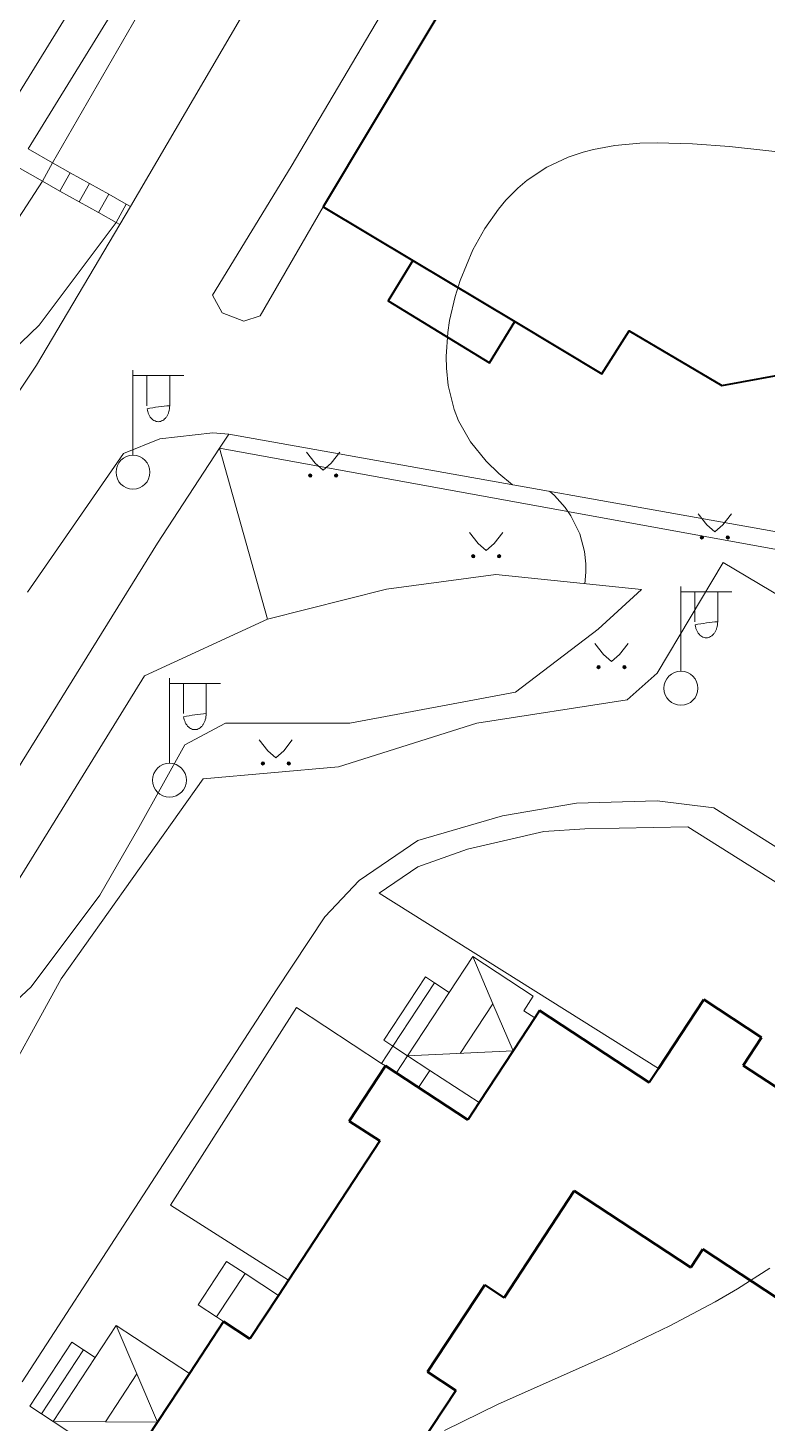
# Model space of a CAD drawing. Extents: x 1000 to 4000, y -5000 to -1000.
# Drawn here: x 1243.7 to 1287.2, y -4223.6 to -4141.5 of the extents above; entities that cross this region are included whole.
import ezdxf

# ---------------------------------------------------------------- set-up
doc = ezdxf.new("R2010")
doc.units = 0
doc.header["$MEASUREMENT"] = 0
for name, color, linetype in [('СЛОЙ_11', 7, 'CONTINUOUS'), ('СЛОЙ_24', 7, 'CONTINUOUS'), ('СЛОЙ_25', 7, 'CONTINUOUS'), ('СЛОЙ_3', 7, 'CONTINUOUS'), ('СЛОЙ_37', 7, 'CONTINUOUS'), ('СЛОЙ_40', 7, 'CONTINUOUS'), ('СЛОЙ_41', 7, 'CONTINUOUS'), ('СЛОЙ_50', 7, 'CONTINUOUS'), ('СЛОЙ_6', 7, 'CONTINUOUS'), ('СЛОЙ_7', 7, 'CONTINUOUS')]:
    doc.layers.add(name, color=color, linetype=linetype)

msp = doc.modelspace()

# ---------------------------------------------------------------- linework, layer by layer
at = {"layer": 'СЛОЙ_11', "color": 253, "linetype": 'Continuous', "lineweight": 0}
msp.add_lwpolyline([(1255.005, -4166.234), (1295.993, -4173.678), (1298.687, -4172.986), (1300.622, -4170.706), (1322.015, -4133.843)], dxfattribs=at)
at = {"layer": 'СЛОЙ_24', "color": 253, "linetype": 'Continuous', "lineweight": 0}
for p, q in [((1267.389, -4106.165), (1242.229, -4146.859)), ((1249.756, -4151.997), (1249.508, -4151.852)), ((1249.133, -4153.062), (1248.906, -4152.929)), ((1264.408, -4192.426), (1280.842, -4202.754)), ((1264.545, -4202.457), (1259.538, -4199.164))]:
    msp.add_line(p, q, dxfattribs=at)
for points in [[(1271.522, -4104.625), (1270.266, -4105.536), (1243.739, -4148.594)], [(1249.756, -4151.997), (1266.414, -4123.49), (1275.879, -4107.074)], [(1284.174, -4113.387), (1282.818, -4112.464), (1281.277, -4112.322), (1259.222, -4149.632), (1254.586, -4157.227), (1255.146, -4158.266), (1256.424, -4158.746), (1257.383, -4158.426), (1261.106, -4152.021)], [(1243.739, -4148.594), (1245.172, -4149.431)], [(1244.571, -4150.508), (1243.127, -4149.677)], [(1249.133, -4153.062), (1249.756, -4151.997)], [(1235.037, -4173.286), (1239.592, -4168.251), (1244.226, -4161.337), (1249.133, -4153.062)], [(1243.69, -4174.698), (1249.336, -4166.535), (1251.479, -4165.685), (1254.596, -4165.331), (1255.552, -4165.401)], [(1255.005, -4166.234), (1255.552, -4165.401)], [(1255.552, -4165.401), (1295.17, -4172.464), (1297.24, -4172.385), (1298.514, -4171.747), (1299.629, -4170.075)], [(1251.337, -4171.815), (1255.005, -4166.234)], [(1251.337, -4171.815), (1233.82, -4200.07)], [(1325.35, -4206.296), (1329.389, -4199.561), (1284.651, -4172.951), (1280.773, -4179.48), (1279.009, -4181.037)], [(1279.009, -4181.037), (1270.145, -4182.414), (1262.01, -4184.987), (1254.044, -4185.698), (1245.678, -4197.482), (1241.507, -4205.022)], [(1258.355, -4198.123), (1261.193, -4193.817), (1263.227, -4191.688), (1266.674, -4189.324), (1271.668, -4187.871), (1276.025, -4187.127)], [(1324.01, -4212.788), (1305.283, -4200.734), (1284.101, -4187.41), (1280.772, -4186.985), (1276.025, -4187.127)], [(1264.408, -4192.426), (1266.679, -4190.883), (1269.611, -4189.843), (1274.104, -4188.802), (1276.518, -4188.637)], [(1302.338, -4202.366), (1302.952, -4201.34), (1282.569, -4188.518), (1276.518, -4188.637)], [(1258.355, -4198.123), (1243.369, -4221.213)], [(1259.538, -4199.164), (1252.113, -4210.803)], [(1252.113, -4210.803), (1259.053, -4215.218)]]:
    msp.add_lwpolyline(points, dxfattribs=at)
at = {"layer": 'СЛОЙ_25', "color": 253, "linetype": 'Continuous', "lineweight": 0}
for points in [[(1244.571, -4150.508), (1245.172, -4149.431)], [(1245.172, -4149.431), (1246.205, -4150.008), (1247.34, -4150.641), (1248.475, -4151.275), (1249.508, -4151.852)], [(1248.906, -4152.929), (1247.874, -4152.353), (1246.739, -4151.719), (1245.603, -4151.085), (1244.571, -4150.508)], [(1246.205, -4150.008), (1245.603, -4151.085)], [(1247.34, -4150.641), (1246.739, -4151.719)], [(1248.475, -4151.275), (1247.874, -4152.353)], [(1249.508, -4151.852), (1248.906, -4152.929)]]:
    msp.add_lwpolyline(points, dxfattribs=at)
at = {"layer": 'СЛОЙ_3', "color": 253, "linetype": 'Continuous', "lineweight": 0}
for p, q in [((1249.903, -4166.643), (1249.903, -4161.643)), ((1249.903, -4164.643), (1249.903, -4161.643)), ((1249.903, -4161.957), (1252.903, -4161.957)), ((1250.724, -4163.725), (1250.724, -4161.957)), ((1252.066, -4163.725), (1252.066, -4161.957)), ((1282.171, -4179.367), (1282.171, -4174.367)), ((1282.171, -4177.367), (1282.171, -4174.367)), ((1282.171, -4174.681), (1285.171, -4174.681)), ((1282.992, -4176.449), (1282.992, -4174.681)), ((1284.334, -4176.449), (1284.334, -4174.681)), ((1252.051, -4184.778), (1252.051, -4179.778)), ((1252.051, -4182.778), (1252.051, -4179.778)), ((1252.051, -4180.092), (1255.051, -4180.092)), ((1252.872, -4181.86), (1252.872, -4180.092)), ((1254.214, -4181.86), (1254.214, -4180.092))]:
    msp.add_line(p, q, dxfattribs=at)
for points in [[(1252.066, -4163.725, -0.035191), (1252.053, -4163.909, -0.036545), (1252.015, -4164.086, -0.03934), (1251.953, -4164.249, -0.0437), (1251.87, -4164.392, -0.049642), (1251.768, -4164.509, -0.056748), (1251.652, -4164.596, -0.0637), (1251.526, -4164.65, -0.068204), (1251.395, -4164.668, -0.068204), (1251.264, -4164.65, -0.0637), (1251.138, -4164.596, -0.056748), (1251.022, -4164.509, -0.049642), (1250.92, -4164.392, -0.0437), (1250.837, -4164.249, -0.03934), (1250.775, -4164.086, -0.036545), (1250.737, -4163.909, -0.035191)], [(1284.334, -4176.449, -0.035191), (1284.321, -4176.633, -0.036545), (1284.283, -4176.81, -0.03934), (1284.221, -4176.973, -0.0437), (1284.138, -4177.116, -0.049642), (1284.036, -4177.233, -0.056748), (1283.92, -4177.32, -0.0637), (1283.794, -4177.374, -0.068204), (1283.663, -4177.392, -0.068204), (1283.532, -4177.374, -0.0637), (1283.406, -4177.32, -0.056748), (1283.29, -4177.233, -0.049642), (1283.188, -4177.116, -0.0437), (1283.105, -4176.973, -0.03934), (1283.043, -4176.81, -0.036545), (1283.005, -4176.633, -0.035191)], [(1254.214, -4181.86, -0.035191), (1254.201, -4182.044, -0.036545), (1254.163, -4182.221, -0.03934), (1254.101, -4182.384, -0.0437), (1254.018, -4182.527, -0.049642), (1253.916, -4182.644, -0.056748), (1253.8, -4182.731, -0.0637), (1253.674, -4182.785, -0.068204), (1253.543, -4182.803, -0.068204), (1253.412, -4182.785, -0.0637), (1253.286, -4182.731, -0.056748), (1253.17, -4182.644, -0.049642), (1253.068, -4182.527, -0.0437), (1252.985, -4182.384, -0.03934), (1252.923, -4182.221, -0.036545), (1252.885, -4182.044, -0.035191)]]:
    msp.add_lwpolyline(points, format="xyb", close=True, dxfattribs=at)
for centre in [(1249.903, -4167.643), (1282.171, -4180.367), (1252.051, -4185.778)]:
    msp.add_circle(centre, 1, dxfattribs=at)
at = {"layer": 'СЛОЙ_37', "color": 253, "linetype": 'Continuous', "lineweight": 0}
for points in [[(1245.172, -4149.431), (1253.406, -4135.114), (1271.522, -4104.625)], [(1230.248, -4172.56), (1244.571, -4150.508)], [(1230.248, -4172.56), (1244.378, -4158.991), (1248.906, -4152.929)], [(1257.821, -4176.288), (1264.829, -4174.536), (1271.279, -4173.659), (1279.856, -4174.555)], [(1238.818, -4201.999), (1240.674, -4200.941), (1243.91, -4197.945), (1247.947, -4192.539), (1250.256, -4188.556), (1252.964, -4183.697), (1255.353, -4182.422), (1262.679, -4182.422), (1272.42, -4180.602), (1277.292, -4176.883), (1279.856, -4174.555)], [(1238.818, -4201.999), (1241.427, -4194.417), (1250.575, -4179.634), (1257.821, -4176.288)]]:
    msp.add_lwpolyline(points, dxfattribs=at)
at = {"layer": 'СЛОЙ_40', "color": 253, "linetype": 'Continuous', "lineweight": 0}
msp.add_line((1257.821, -4176.288), (1255.005, -4166.234), dxfattribs=at)
at = {"layer": 'СЛОЙ_41', "color": 253, "linetype": 'Continuous', "lineweight": 0}
for p, q in [((1260.125, -4166.453), (1260.635, -4167.103)), ((1262.075, -4166.453), (1261.565, -4167.103)), ((1260.635, -4167.103), (1261.095, -4167.513)), ((1261.565, -4167.103), (1261.095, -4167.513)), ((1283.189, -4170.096), (1283.699, -4170.746)), ((1285.139, -4170.096), (1284.629, -4170.746)), ((1283.699, -4170.746), (1284.159, -4171.156)), ((1284.629, -4170.746), (1284.159, -4171.156)), ((1269.726, -4171.2), (1270.236, -4171.85)), ((1270.236, -4171.85), (1270.696, -4172.26)), ((1271.166, -4171.85), (1270.696, -4172.26)), ((1271.676, -4171.2), (1271.166, -4171.85)), ((1277.104, -4177.729), (1277.614, -4178.379)), ((1277.614, -4178.379), (1278.074, -4178.789)), ((1278.544, -4178.379), (1278.074, -4178.789)), ((1279.054, -4177.729), (1278.544, -4178.379)), ((1257.336, -4183.407), (1257.846, -4184.057)), ((1257.846, -4184.057), (1258.306, -4184.467)), ((1258.776, -4184.057), (1258.306, -4184.467)), ((1259.286, -4183.407), (1258.776, -4184.057))]:
    msp.add_line(p, q, dxfattribs=at)
for centre in [(1260.339, -4167.841), (1261.86, -4167.841), (1283.403, -4171.484), (1284.924, -4171.484), (1269.94, -4172.588), (1271.461, -4172.588), (1277.318, -4179.117), (1278.839, -4179.117), (1257.55, -4184.795), (1259.071, -4184.795)]:
    msp.add_circle(centre, 0.0976, dxfattribs=at)
for points in [[(1260.257, -4167.895), (1260.248, -4167.804), (1260.257, -4167.787)], [(1260.27, -4167.91), (1260.257, -4167.787), (1260.27, -4167.772)], [(1260.257, -4167.895), (1260.257, -4167.787), (1260.27, -4167.91)], [(1260.284, -4167.922), (1260.27, -4167.772), (1260.284, -4167.76)], [(1260.27, -4167.91), (1260.27, -4167.772), (1260.284, -4167.922)], [(1260.301, -4167.931), (1260.284, -4167.76), (1260.301, -4167.751)], [(1260.284, -4167.922), (1260.284, -4167.76), (1260.301, -4167.931)], [(1260.32, -4167.937), (1260.301, -4167.751), (1260.32, -4167.745)], [(1260.301, -4167.931), (1260.301, -4167.751), (1260.32, -4167.937)], [(1260.339, -4167.939), (1260.32, -4167.745), (1260.339, -4167.743)], [(1260.32, -4167.937), (1260.32, -4167.745), (1260.339, -4167.939)], [(1261.778, -4167.895), (1261.769, -4167.804), (1261.778, -4167.787)], [(1261.791, -4167.91), (1261.778, -4167.787), (1261.791, -4167.772)], [(1261.778, -4167.895), (1261.778, -4167.787), (1261.791, -4167.91)], [(1261.805, -4167.922), (1261.791, -4167.772), (1261.805, -4167.76)], [(1261.791, -4167.91), (1261.791, -4167.772), (1261.805, -4167.922)], [(1261.822, -4167.931), (1261.805, -4167.76), (1261.822, -4167.751)], [(1261.805, -4167.922), (1261.805, -4167.76), (1261.822, -4167.931)], [(1261.841, -4167.937), (1261.822, -4167.751), (1261.841, -4167.745)], [(1261.822, -4167.931), (1261.822, -4167.751), (1261.841, -4167.937)], [(1261.86, -4167.939), (1261.841, -4167.745), (1261.86, -4167.743)], [(1261.841, -4167.937), (1261.841, -4167.745), (1261.86, -4167.939)], [(1260.243, -4167.86), (1260.241, -4167.841), (1260.243, -4167.822)], [(1260.248, -4167.878), (1260.243, -4167.822), (1260.248, -4167.804)], [(1260.243, -4167.86), (1260.243, -4167.822), (1260.248, -4167.878)], [(1260.248, -4167.878), (1260.248, -4167.804), (1260.257, -4167.895)], [(1261.764, -4167.86), (1261.762, -4167.841), (1261.764, -4167.822)], [(1261.769, -4167.878), (1261.764, -4167.822), (1261.769, -4167.804)], [(1261.764, -4167.86), (1261.764, -4167.822), (1261.769, -4167.878)], [(1261.769, -4167.878), (1261.769, -4167.804), (1261.778, -4167.895)], [(1283.307, -4171.503), (1283.305, -4171.484), (1283.307, -4171.465)], [(1283.312, -4171.521), (1283.307, -4171.465), (1283.312, -4171.447)], [(1283.307, -4171.503), (1283.307, -4171.465), (1283.312, -4171.521)], [(1283.321, -4171.538), (1283.312, -4171.447), (1283.321, -4171.43)], [(1283.312, -4171.521), (1283.312, -4171.447), (1283.321, -4171.538)], [(1283.334, -4171.553), (1283.321, -4171.43), (1283.334, -4171.415)], [(1283.321, -4171.538), (1283.321, -4171.43), (1283.334, -4171.553)], [(1283.348, -4171.565), (1283.334, -4171.415), (1283.348, -4171.403)], [(1283.334, -4171.553), (1283.334, -4171.415), (1283.348, -4171.565)], [(1283.365, -4171.574), (1283.348, -4171.403), (1283.365, -4171.394)], [(1283.348, -4171.565), (1283.348, -4171.403), (1283.365, -4171.574)], [(1283.384, -4171.58), (1283.365, -4171.394), (1283.384, -4171.388)], [(1283.365, -4171.574), (1283.365, -4171.394), (1283.384, -4171.58)], [(1283.403, -4171.582), (1283.384, -4171.388), (1283.403, -4171.386)], [(1283.384, -4171.58), (1283.384, -4171.388), (1283.403, -4171.582)], [(1284.828, -4171.503), (1284.826, -4171.484), (1284.828, -4171.465)], [(1284.833, -4171.521), (1284.828, -4171.465), (1284.833, -4171.447)], [(1284.828, -4171.503), (1284.828, -4171.465), (1284.833, -4171.521)], [(1284.842, -4171.538), (1284.833, -4171.447), (1284.842, -4171.43)], [(1284.833, -4171.521), (1284.833, -4171.447), (1284.842, -4171.538)], [(1284.855, -4171.553), (1284.842, -4171.43), (1284.855, -4171.415)], [(1284.842, -4171.538), (1284.842, -4171.43), (1284.855, -4171.553)], [(1284.869, -4171.565), (1284.855, -4171.415), (1284.869, -4171.403)], [(1284.855, -4171.553), (1284.855, -4171.415), (1284.869, -4171.565)], [(1284.886, -4171.574), (1284.869, -4171.403), (1284.886, -4171.394)], [(1284.869, -4171.565), (1284.869, -4171.403), (1284.886, -4171.574)], [(1284.905, -4171.58), (1284.886, -4171.394), (1284.905, -4171.388)], [(1284.886, -4171.574), (1284.886, -4171.394), (1284.905, -4171.58)], [(1284.924, -4171.582), (1284.905, -4171.388), (1284.924, -4171.386)], [(1284.905, -4171.58), (1284.905, -4171.388), (1284.924, -4171.582)], [(1269.844, -4172.607), (1269.842, -4172.588), (1269.844, -4172.569)], [(1269.849, -4172.625), (1269.844, -4172.569), (1269.849, -4172.551)], [(1269.844, -4172.607), (1269.844, -4172.569), (1269.849, -4172.625)], [(1269.858, -4172.642), (1269.849, -4172.551), (1269.858, -4172.534)], [(1269.849, -4172.625), (1269.849, -4172.551), (1269.858, -4172.642)], [(1269.871, -4172.657), (1269.858, -4172.534), (1269.871, -4172.519)], [(1269.858, -4172.642), (1269.858, -4172.534), (1269.871, -4172.657)], [(1269.885, -4172.669), (1269.871, -4172.519), (1269.885, -4172.507)], [(1269.871, -4172.657), (1269.871, -4172.519), (1269.885, -4172.669)], [(1269.902, -4172.678), (1269.885, -4172.507), (1269.902, -4172.498)], [(1269.885, -4172.669), (1269.885, -4172.507), (1269.902, -4172.678)], [(1269.921, -4172.684), (1269.902, -4172.498), (1269.921, -4172.492)], [(1269.902, -4172.678), (1269.902, -4172.498), (1269.921, -4172.684)], [(1269.94, -4172.686), (1269.921, -4172.492), (1269.94, -4172.49)], [(1269.921, -4172.684), (1269.921, -4172.492), (1269.94, -4172.686)], [(1271.365, -4172.607), (1271.363, -4172.588), (1271.365, -4172.569)], [(1271.37, -4172.625), (1271.365, -4172.569), (1271.37, -4172.551)], [(1271.365, -4172.607), (1271.365, -4172.569), (1271.37, -4172.625)], [(1271.379, -4172.642), (1271.37, -4172.551), (1271.379, -4172.534)], [(1271.37, -4172.625), (1271.37, -4172.551), (1271.379, -4172.642)], [(1271.392, -4172.657), (1271.379, -4172.534), (1271.392, -4172.519)], [(1271.379, -4172.642), (1271.379, -4172.534), (1271.392, -4172.657)], [(1271.406, -4172.669), (1271.392, -4172.519), (1271.406, -4172.507)], [(1271.392, -4172.657), (1271.392, -4172.519), (1271.406, -4172.669)], [(1271.423, -4172.678), (1271.406, -4172.507), (1271.423, -4172.498)], [(1271.406, -4172.669), (1271.406, -4172.507), (1271.423, -4172.678)], [(1271.442, -4172.684), (1271.423, -4172.498), (1271.442, -4172.492)], [(1271.423, -4172.678), (1271.423, -4172.498), (1271.442, -4172.684)], [(1271.461, -4172.686), (1271.442, -4172.492), (1271.461, -4172.49)], [(1271.442, -4172.684), (1271.442, -4172.492), (1271.461, -4172.686)], [(1277.222, -4179.136), (1277.22, -4179.117), (1277.222, -4179.098)], [(1277.227, -4179.154), (1277.222, -4179.098), (1277.227, -4179.08)], [(1277.222, -4179.136), (1277.222, -4179.098), (1277.227, -4179.154)], [(1277.236, -4179.171), (1277.227, -4179.08), (1277.236, -4179.063)], [(1277.227, -4179.154), (1277.227, -4179.08), (1277.236, -4179.171)], [(1277.249, -4179.186), (1277.236, -4179.063), (1277.249, -4179.048)], [(1277.236, -4179.171), (1277.236, -4179.063), (1277.249, -4179.186)], [(1277.263, -4179.198), (1277.249, -4179.048), (1277.263, -4179.036)], [(1277.249, -4179.186), (1277.249, -4179.048), (1277.263, -4179.198)], [(1277.28, -4179.207), (1277.263, -4179.036), (1277.28, -4179.027)], [(1277.263, -4179.198), (1277.263, -4179.036), (1277.28, -4179.207)], [(1277.299, -4179.213), (1277.28, -4179.027), (1277.299, -4179.021)], [(1277.28, -4179.207), (1277.28, -4179.027), (1277.299, -4179.213)], [(1277.318, -4179.215), (1277.299, -4179.021), (1277.318, -4179.019)], [(1277.299, -4179.213), (1277.299, -4179.021), (1277.318, -4179.215)], [(1278.743, -4179.136), (1278.741, -4179.117), (1278.743, -4179.098)], [(1278.748, -4179.154), (1278.743, -4179.098), (1278.748, -4179.08)], [(1278.743, -4179.136), (1278.743, -4179.098), (1278.748, -4179.154)], [(1278.757, -4179.171), (1278.748, -4179.08), (1278.757, -4179.063)], [(1278.748, -4179.154), (1278.748, -4179.08), (1278.757, -4179.171)], [(1278.77, -4179.186), (1278.757, -4179.063), (1278.77, -4179.048)], [(1278.757, -4179.171), (1278.757, -4179.063), (1278.77, -4179.186)], [(1278.784, -4179.198), (1278.77, -4179.048), (1278.784, -4179.036)], [(1278.77, -4179.186), (1278.77, -4179.048), (1278.784, -4179.198)], [(1278.801, -4179.207), (1278.784, -4179.036), (1278.801, -4179.027)], [(1278.784, -4179.198), (1278.784, -4179.036), (1278.801, -4179.207)], [(1278.82, -4179.213), (1278.801, -4179.027), (1278.82, -4179.021)], [(1278.801, -4179.207), (1278.801, -4179.027), (1278.82, -4179.213)], [(1278.839, -4179.215), (1278.82, -4179.021), (1278.839, -4179.019)], [(1278.82, -4179.213), (1278.82, -4179.021), (1278.839, -4179.215)], [(1257.454, -4184.814), (1257.452, -4184.795), (1257.454, -4184.776)], [(1257.459, -4184.832), (1257.454, -4184.776), (1257.459, -4184.758)], [(1257.454, -4184.814), (1257.454, -4184.776), (1257.459, -4184.832)], [(1257.468, -4184.849), (1257.459, -4184.758), (1257.468, -4184.741)], [(1257.459, -4184.832), (1257.459, -4184.758), (1257.468, -4184.849)], [(1257.481, -4184.864), (1257.468, -4184.741), (1257.481, -4184.726)], [(1257.468, -4184.849), (1257.468, -4184.741), (1257.481, -4184.864)], [(1257.495, -4184.876), (1257.481, -4184.726), (1257.495, -4184.714)], [(1257.481, -4184.864), (1257.481, -4184.726), (1257.495, -4184.876)], [(1257.512, -4184.885), (1257.495, -4184.714), (1257.512, -4184.705)], [(1257.495, -4184.876), (1257.495, -4184.714), (1257.512, -4184.885)], [(1257.531, -4184.891), (1257.512, -4184.705), (1257.531, -4184.699)], [(1257.512, -4184.885), (1257.512, -4184.705), (1257.531, -4184.891)], [(1257.55, -4184.893), (1257.531, -4184.699), (1257.55, -4184.697)], [(1257.531, -4184.891), (1257.531, -4184.699), (1257.55, -4184.893)], [(1258.975, -4184.814), (1258.973, -4184.795), (1258.975, -4184.776)], [(1258.98, -4184.832), (1258.975, -4184.776), (1258.98, -4184.758)], [(1258.975, -4184.814), (1258.975, -4184.776), (1258.98, -4184.832)], [(1258.989, -4184.849), (1258.98, -4184.758), (1258.989, -4184.741)], [(1258.98, -4184.832), (1258.98, -4184.758), (1258.989, -4184.849)], [(1259.002, -4184.864), (1258.989, -4184.741), (1259.002, -4184.726)], [(1258.989, -4184.849), (1258.989, -4184.741), (1259.002, -4184.864)], [(1259.016, -4184.876), (1259.002, -4184.726), (1259.016, -4184.714)], [(1259.002, -4184.864), (1259.002, -4184.726), (1259.016, -4184.876)], [(1259.033, -4184.885), (1259.016, -4184.714), (1259.033, -4184.705)], [(1259.016, -4184.876), (1259.016, -4184.714), (1259.033, -4184.885)], [(1259.052, -4184.891), (1259.033, -4184.705), (1259.052, -4184.699)], [(1259.033, -4184.885), (1259.033, -4184.705), (1259.052, -4184.891)], [(1259.071, -4184.893), (1259.052, -4184.699), (1259.071, -4184.697)], [(1259.052, -4184.891), (1259.052, -4184.699), (1259.071, -4184.893)]]:
    msp.add_solid(points, dxfattribs=at)
at = {"layer": 'СЛОЙ_41', "color": 253, "linetype": 'Continuous', "lineweight": 0, "extrusion": (0, 0, -1)}
for points in [[(-1260.339, -4167.939), (-1260.339, -4167.743), (-1260.358, -4167.937)], [(-1260.358, -4167.937), (-1260.339, -4167.743), (-1260.358, -4167.745)], [(-1260.358, -4167.937), (-1260.358, -4167.745), (-1260.376, -4167.931)], [(-1260.376, -4167.931), (-1260.358, -4167.745), (-1260.376, -4167.751)], [(-1260.376, -4167.931), (-1260.376, -4167.751), (-1260.393, -4167.922)], [(-1260.393, -4167.922), (-1260.376, -4167.751), (-1260.393, -4167.76)], [(-1260.393, -4167.922), (-1260.393, -4167.76), (-1260.408, -4167.91)], [(-1260.408, -4167.91), (-1260.393, -4167.76), (-1260.408, -4167.772)], [(-1260.408, -4167.91), (-1260.408, -4167.772), (-1260.42, -4167.895)], [(-1260.42, -4167.895), (-1260.408, -4167.772), (-1260.42, -4167.787)], [(-1260.42, -4167.895), (-1260.42, -4167.787), (-1260.429, -4167.878)], [(-1260.429, -4167.878), (-1260.42, -4167.787), (-1260.429, -4167.804)], [(-1261.86, -4167.939), (-1261.86, -4167.743), (-1261.879, -4167.937)], [(-1261.879, -4167.937), (-1261.86, -4167.743), (-1261.879, -4167.745)], [(-1261.879, -4167.937), (-1261.879, -4167.745), (-1261.897, -4167.931)], [(-1261.897, -4167.931), (-1261.879, -4167.745), (-1261.897, -4167.751)], [(-1261.897, -4167.931), (-1261.897, -4167.751), (-1261.914, -4167.922)], [(-1261.914, -4167.922), (-1261.897, -4167.751), (-1261.914, -4167.76)], [(-1261.914, -4167.922), (-1261.914, -4167.76), (-1261.929, -4167.91)], [(-1261.929, -4167.91), (-1261.914, -4167.76), (-1261.929, -4167.772)], [(-1261.929, -4167.91), (-1261.929, -4167.772), (-1261.941, -4167.895)], [(-1261.941, -4167.895), (-1261.929, -4167.772), (-1261.941, -4167.787)], [(-1261.941, -4167.895), (-1261.941, -4167.787), (-1261.95, -4167.878)], [(-1261.95, -4167.878), (-1261.941, -4167.787), (-1261.95, -4167.804)], [(-1260.429, -4167.878), (-1260.429, -4167.804), (-1260.434, -4167.86)], [(-1260.434, -4167.86), (-1260.429, -4167.804), (-1260.434, -4167.822)], [(-1260.434, -4167.86), (-1260.434, -4167.822), (-1260.436, -4167.841)], [(-1261.95, -4167.878), (-1261.95, -4167.804), (-1261.955, -4167.86)], [(-1261.955, -4167.86), (-1261.95, -4167.804), (-1261.955, -4167.822)], [(-1261.955, -4167.86), (-1261.955, -4167.822), (-1261.957, -4167.841)], [(-1283.403, -4171.582), (-1283.403, -4171.386), (-1283.422, -4171.58)], [(-1283.422, -4171.58), (-1283.403, -4171.386), (-1283.422, -4171.388)], [(-1283.422, -4171.58), (-1283.422, -4171.388), (-1283.44, -4171.574)], [(-1283.44, -4171.574), (-1283.422, -4171.388), (-1283.44, -4171.394)], [(-1283.44, -4171.574), (-1283.44, -4171.394), (-1283.457, -4171.565)], [(-1283.457, -4171.565), (-1283.44, -4171.394), (-1283.457, -4171.403)], [(-1283.457, -4171.565), (-1283.457, -4171.403), (-1283.472, -4171.553)], [(-1283.472, -4171.553), (-1283.457, -4171.403), (-1283.472, -4171.415)], [(-1283.472, -4171.553), (-1283.472, -4171.415), (-1283.484, -4171.538)], [(-1283.484, -4171.538), (-1283.472, -4171.415), (-1283.484, -4171.43)], [(-1283.484, -4171.538), (-1283.484, -4171.43), (-1283.493, -4171.521)], [(-1283.493, -4171.521), (-1283.484, -4171.43), (-1283.493, -4171.447)], [(-1283.493, -4171.521), (-1283.493, -4171.447), (-1283.498, -4171.503)], [(-1283.498, -4171.503), (-1283.493, -4171.447), (-1283.498, -4171.465)], [(-1283.498, -4171.503), (-1283.498, -4171.465), (-1283.5, -4171.484)], [(-1284.924, -4171.582), (-1284.924, -4171.386), (-1284.943, -4171.58)], [(-1284.943, -4171.58), (-1284.924, -4171.386), (-1284.943, -4171.388)], [(-1284.943, -4171.58), (-1284.943, -4171.388), (-1284.961, -4171.574)], [(-1284.961, -4171.574), (-1284.943, -4171.388), (-1284.961, -4171.394)], [(-1284.961, -4171.574), (-1284.961, -4171.394), (-1284.978, -4171.565)], [(-1284.978, -4171.565), (-1284.961, -4171.394), (-1284.978, -4171.403)], [(-1284.978, -4171.565), (-1284.978, -4171.403), (-1284.993, -4171.553)], [(-1284.993, -4171.553), (-1284.978, -4171.403), (-1284.993, -4171.415)], [(-1284.993, -4171.553), (-1284.993, -4171.415), (-1285.005, -4171.538)], [(-1285.005, -4171.538), (-1284.993, -4171.415), (-1285.005, -4171.43)], [(-1285.005, -4171.538), (-1285.005, -4171.43), (-1285.014, -4171.521)], [(-1285.014, -4171.521), (-1285.005, -4171.43), (-1285.014, -4171.447)], [(-1285.014, -4171.521), (-1285.014, -4171.447), (-1285.019, -4171.503)], [(-1285.019, -4171.503), (-1285.014, -4171.447), (-1285.019, -4171.465)], [(-1285.019, -4171.503), (-1285.019, -4171.465), (-1285.021, -4171.484)], [(-1269.94, -4172.686), (-1269.94, -4172.49), (-1269.959, -4172.684)], [(-1269.959, -4172.684), (-1269.94, -4172.49), (-1269.959, -4172.492)], [(-1269.959, -4172.684), (-1269.959, -4172.492), (-1269.977, -4172.678)], [(-1269.977, -4172.678), (-1269.959, -4172.492), (-1269.977, -4172.498)], [(-1269.977, -4172.678), (-1269.977, -4172.498), (-1269.994, -4172.669)], [(-1269.994, -4172.669), (-1269.977, -4172.498), (-1269.994, -4172.507)], [(-1269.994, -4172.669), (-1269.994, -4172.507), (-1270.009, -4172.657)], [(-1270.009, -4172.657), (-1269.994, -4172.507), (-1270.009, -4172.519)], [(-1270.009, -4172.657), (-1270.009, -4172.519), (-1270.021, -4172.642)], [(-1270.021, -4172.642), (-1270.009, -4172.519), (-1270.021, -4172.534)], [(-1270.021, -4172.642), (-1270.021, -4172.534), (-1270.03, -4172.625)], [(-1270.03, -4172.625), (-1270.021, -4172.534), (-1270.03, -4172.551)], [(-1270.03, -4172.625), (-1270.03, -4172.551), (-1270.035, -4172.607)], [(-1270.035, -4172.607), (-1270.03, -4172.551), (-1270.035, -4172.569)], [(-1270.035, -4172.607), (-1270.035, -4172.569), (-1270.037, -4172.588)], [(-1271.461, -4172.686), (-1271.461, -4172.49), (-1271.48, -4172.684)], [(-1271.48, -4172.684), (-1271.461, -4172.49), (-1271.48, -4172.492)], [(-1271.48, -4172.684), (-1271.48, -4172.492), (-1271.498, -4172.678)], [(-1271.498, -4172.678), (-1271.48, -4172.492), (-1271.498, -4172.498)], [(-1271.498, -4172.678), (-1271.498, -4172.498), (-1271.515, -4172.669)], [(-1271.515, -4172.669), (-1271.498, -4172.498), (-1271.515, -4172.507)], [(-1271.515, -4172.669), (-1271.515, -4172.507), (-1271.53, -4172.657)], [(-1271.53, -4172.657), (-1271.515, -4172.507), (-1271.53, -4172.519)], [(-1271.53, -4172.657), (-1271.53, -4172.519), (-1271.542, -4172.642)], [(-1271.542, -4172.642), (-1271.53, -4172.519), (-1271.542, -4172.534)], [(-1271.542, -4172.642), (-1271.542, -4172.534), (-1271.551, -4172.625)], [(-1271.551, -4172.625), (-1271.542, -4172.534), (-1271.551, -4172.551)], [(-1271.551, -4172.625), (-1271.551, -4172.551), (-1271.556, -4172.607)], [(-1271.556, -4172.607), (-1271.551, -4172.551), (-1271.556, -4172.569)], [(-1271.556, -4172.607), (-1271.556, -4172.569), (-1271.558, -4172.588)], [(-1277.318, -4179.215), (-1277.318, -4179.019), (-1277.337, -4179.213)], [(-1277.337, -4179.213), (-1277.318, -4179.019), (-1277.337, -4179.021)], [(-1277.337, -4179.213), (-1277.337, -4179.021), (-1277.355, -4179.207)], [(-1277.355, -4179.207), (-1277.337, -4179.021), (-1277.355, -4179.027)], [(-1277.355, -4179.207), (-1277.355, -4179.027), (-1277.372, -4179.198)], [(-1277.372, -4179.198), (-1277.355, -4179.027), (-1277.372, -4179.036)], [(-1277.372, -4179.198), (-1277.372, -4179.036), (-1277.387, -4179.186)], [(-1277.387, -4179.186), (-1277.372, -4179.036), (-1277.387, -4179.048)], [(-1277.387, -4179.186), (-1277.387, -4179.048), (-1277.399, -4179.171)], [(-1277.399, -4179.171), (-1277.387, -4179.048), (-1277.399, -4179.063)], [(-1277.399, -4179.171), (-1277.399, -4179.063), (-1277.408, -4179.154)], [(-1277.408, -4179.154), (-1277.399, -4179.063), (-1277.408, -4179.08)], [(-1277.408, -4179.154), (-1277.408, -4179.08), (-1277.413, -4179.136)], [(-1277.413, -4179.136), (-1277.408, -4179.08), (-1277.413, -4179.098)], [(-1277.413, -4179.136), (-1277.413, -4179.098), (-1277.415, -4179.117)], [(-1278.839, -4179.215), (-1278.839, -4179.019), (-1278.858, -4179.213)], [(-1278.858, -4179.213), (-1278.839, -4179.019), (-1278.858, -4179.021)], [(-1278.858, -4179.213), (-1278.858, -4179.021), (-1278.876, -4179.207)], [(-1278.876, -4179.207), (-1278.858, -4179.021), (-1278.876, -4179.027)], [(-1278.876, -4179.207), (-1278.876, -4179.027), (-1278.893, -4179.198)], [(-1278.893, -4179.198), (-1278.876, -4179.027), (-1278.893, -4179.036)], [(-1278.893, -4179.198), (-1278.893, -4179.036), (-1278.908, -4179.186)], [(-1278.908, -4179.186), (-1278.893, -4179.036), (-1278.908, -4179.048)], [(-1278.908, -4179.186), (-1278.908, -4179.048), (-1278.92, -4179.171)], [(-1278.92, -4179.171), (-1278.908, -4179.048), (-1278.92, -4179.063)], [(-1278.92, -4179.171), (-1278.92, -4179.063), (-1278.929, -4179.154)], [(-1278.929, -4179.154), (-1278.92, -4179.063), (-1278.929, -4179.08)], [(-1278.929, -4179.154), (-1278.929, -4179.08), (-1278.934, -4179.136)], [(-1278.934, -4179.136), (-1278.929, -4179.08), (-1278.934, -4179.098)], [(-1278.934, -4179.136), (-1278.934, -4179.098), (-1278.936, -4179.117)], [(-1257.55, -4184.893), (-1257.55, -4184.697), (-1257.569, -4184.891)], [(-1257.569, -4184.891), (-1257.55, -4184.697), (-1257.569, -4184.699)], [(-1257.569, -4184.891), (-1257.569, -4184.699), (-1257.587, -4184.885)], [(-1257.587, -4184.885), (-1257.569, -4184.699), (-1257.587, -4184.705)], [(-1257.587, -4184.885), (-1257.587, -4184.705), (-1257.604, -4184.876)], [(-1257.604, -4184.876), (-1257.587, -4184.705), (-1257.604, -4184.714)], [(-1257.604, -4184.876), (-1257.604, -4184.714), (-1257.619, -4184.864)], [(-1257.619, -4184.864), (-1257.604, -4184.714), (-1257.619, -4184.726)], [(-1257.619, -4184.864), (-1257.619, -4184.726), (-1257.631, -4184.849)], [(-1257.631, -4184.849), (-1257.619, -4184.726), (-1257.631, -4184.741)], [(-1257.631, -4184.849), (-1257.631, -4184.741), (-1257.64, -4184.832)], [(-1257.64, -4184.832), (-1257.631, -4184.741), (-1257.64, -4184.758)], [(-1257.64, -4184.832), (-1257.64, -4184.758), (-1257.645, -4184.814)], [(-1257.645, -4184.814), (-1257.64, -4184.758), (-1257.645, -4184.776)], [(-1257.645, -4184.814), (-1257.645, -4184.776), (-1257.647, -4184.795)], [(-1259.071, -4184.893), (-1259.071, -4184.697), (-1259.09, -4184.891)], [(-1259.09, -4184.891), (-1259.071, -4184.697), (-1259.09, -4184.699)], [(-1259.09, -4184.891), (-1259.09, -4184.699), (-1259.108, -4184.885)], [(-1259.108, -4184.885), (-1259.09, -4184.699), (-1259.108, -4184.705)], [(-1259.108, -4184.885), (-1259.108, -4184.705), (-1259.125, -4184.876)], [(-1259.125, -4184.876), (-1259.108, -4184.705), (-1259.125, -4184.714)], [(-1259.125, -4184.876), (-1259.125, -4184.714), (-1259.14, -4184.864)], [(-1259.14, -4184.864), (-1259.125, -4184.714), (-1259.14, -4184.726)], [(-1259.14, -4184.864), (-1259.14, -4184.726), (-1259.152, -4184.849)], [(-1259.152, -4184.849), (-1259.14, -4184.726), (-1259.152, -4184.741)], [(-1259.152, -4184.849), (-1259.152, -4184.741), (-1259.161, -4184.832)], [(-1259.161, -4184.832), (-1259.152, -4184.741), (-1259.161, -4184.758)], [(-1259.161, -4184.832), (-1259.161, -4184.758), (-1259.166, -4184.814)], [(-1259.166, -4184.814), (-1259.161, -4184.758), (-1259.166, -4184.776)], [(-1259.166, -4184.814), (-1259.166, -4184.776), (-1259.168, -4184.795)]]:
    msp.add_solid(points, dxfattribs=at)
at = {"layer": 'СЛОЙ_50', "color": 253, "linetype": 'Continuous', "lineweight": 0}
for points in [[(1272.248, -4168.378), (1271.44, -4167.723), (1270.703, -4166.997), (1269.775, -4165.854), (1269.072, -4164.619), (1268.81, -4163.957), (1268.465, -4162.533), (1268.363, -4161.526), (1268.349, -4160.835), (1268.445, -4159.424), (1268.551, -4158.712), (1268.875, -4157.288), (1269.167, -4156.353), (1269.922, -4154.552), (1270.623, -4153.295), (1271.426, -4152.152), (1271.863, -4151.631), (1272.557, -4150.924), (1273.109, -4150.455), (1274.281, -4149.676), (1275.539, -4149.089), (1276.422, -4148.795), (1277.029, -4148.638), (1278.284, -4148.409), (1279.756, -4148.273), (1280.768, -4148.243), (1282.859, -4148.3), (1285.021, -4148.47), (1289.492, -4148.949)], [(1276.515, -4174.206), (1276.574, -4173.531), (1276.566, -4173.029), (1276.486, -4172.303), (1276.215, -4171.276), (1275.694, -4170.213), (1275.347, -4169.717), (1274.72, -4169.016), (1274.431, -4168.767)], [(1268.239, -4224.074), (1271.398, -4222.528), (1278.081, -4219.549), (1281.512, -4217.916), (1284.182, -4216.494), (1285.494, -4215.73), (1287.41, -4214.516)]]:
    msp.add_lwpolyline(points, dxfattribs=at)
at = {"layer": 'СЛОЙ_6', "color": 253, "linetype": 'Continuous', "lineweight": 50}
for p, q in [((1283.509, -4198.69), (1280.842, -4202.754)), ((1283.509, -4198.69), (1286.918, -4200.926)), ((1273.846, -4199.336), (1280.304, -4203.574)), ((1286.918, -4200.926), (1285.837, -4202.575)), ((1264.768, -4202.604), (1262.639, -4205.849)), ((1264.768, -4202.604), (1269.613, -4205.783)), ((1280.842, -4202.754), (1280.304, -4203.574)), ((1285.837, -4202.575), (1294.153, -4208.032)), ((1262.639, -4205.849), (1264.43, -4207.024)), ((1275.888, -4209.966), (1271.761, -4216.253)), ((1275.888, -4209.966), (1282.756, -4214.474)), ((1283.459, -4213.403), (1282.756, -4214.474)), ((1283.459, -4213.403), (1288.614, -4216.786)), ((1270.613, -4215.5), (1267.252, -4220.624)), ((1270.613, -4215.5), (1271.761, -4216.253)), ((1256.788, -4218.67), (1255.231, -4217.645)), ((1267.252, -4220.624), (1268.908, -4221.711))]:
    msp.add_line(p, q, dxfattribs=at)
at = {"layer": 'СЛОЙ_6', "color": 253, "linetype": 'Continuous', "lineweight": 40}
for points in [[(1281.253, -4118.357), (1261.106, -4152.021)], [(1261.106, -4152.021), (1266.387, -4155.184)], [(1266.387, -4155.184), (1264.938, -4157.542), (1270.893, -4161.201), (1272.383, -4158.777)], [(1266.387, -4155.184), (1272.383, -4158.777)], [(1272.383, -4158.777), (1277.517, -4161.852), (1279.114, -4159.312), (1284.57, -4162.54), (1289.071, -4161.714), (1296.792, -4166.399)], [(1273.557, -4199.775), (1272.281, -4201.72)], [(1273.846, -4199.336), (1273.557, -4199.775)], [(1272.281, -4201.72), (1270.28, -4204.767)], [(1270.28, -4204.767), (1269.613, -4205.783)], [(1264.43, -4207.024), (1259.053, -4215.218)], [(1259.053, -4215.218), (1258.465, -4216.114)], [(1258.465, -4216.114), (1256.788, -4218.67)], [(1255.231, -4217.645), (1253.221, -4220.709)], [(1253.221, -4220.709), (1249.51, -4226.363)], [(1268.908, -4221.711), (1266.778, -4224.956)]]:
    msp.add_lwpolyline(points, dxfattribs=at)
at = {"layer": 'СЛОЙ_7', "color": 253, "linetype": 'Continuous', "lineweight": 0}
for p, q in [((1268.518, -4198.283), (1269.915, -4196.156)), ((1269.915, -4196.156), (1273.474, -4198.494)), ((1269.915, -4196.156), (1271.098, -4198.938)), ((1264.676, -4201.088), (1267.12, -4197.365)), ((1267.656, -4197.717), (1267.12, -4197.365)), ((1265.213, -4201.44), (1267.656, -4197.717)), ((1268.518, -4198.283), (1267.656, -4197.717)), ((1266.074, -4202.005), (1268.518, -4198.283)), ((1269.177, -4201.863), (1271.098, -4198.938)), ((1271.098, -4198.938), (1272.281, -4201.72)), ((1273.474, -4198.494), (1272.911, -4199.351)), ((1272.911, -4199.351), (1273.557, -4199.775)), ((1264.545, -4202.457), (1265.213, -4201.44)), ((1264.676, -4201.088), (1265.213, -4201.44)), ((1265.213, -4201.44), (1266.074, -4202.005)), ((1265.406, -4203.023), (1266.074, -4202.005)), ((1272.281, -4201.72), (1266.074, -4202.005)), ((1267.386, -4202.867), (1266.074, -4202.005)), ((1264.545, -4202.457), (1264.768, -4202.604)), ((1266.719, -4203.884), (1267.386, -4202.867)), ((1270.28, -4204.767), (1267.386, -4202.867)), ((1255.417, -4214.115), (1253.742, -4216.668)), ((1256.504, -4214.828), (1255.417, -4214.115)), ((1256.504, -4214.828), (1254.829, -4217.381)), ((1258.465, -4216.114), (1256.504, -4214.828)), ((1253.742, -4216.668), (1254.829, -4217.381)), ((1247.68, -4219.782), (1248.922, -4217.888)), ((1253.221, -4220.709), (1248.922, -4217.888)), ((1248.922, -4217.888), (1251.337, -4223.579)), ((1254.829, -4217.381), (1255.231, -4217.645)), ((1246.294, -4218.873), (1243.827, -4222.634)), ((1246.987, -4219.328), (1244.519, -4223.088)), ((1246.987, -4219.328), (1246.294, -4218.873)), ((1247.68, -4219.782), (1246.987, -4219.328)), ((1245.212, -4223.543), (1247.68, -4219.782)), ((1250.13, -4220.734), (1248.275, -4223.561)), ((1243.827, -4222.634), (1244.519, -4223.088)), ((1244.519, -4223.088), (1245.212, -4223.543)), ((1249.51, -4226.363), (1245.212, -4223.543)), ((1248.275, -4223.561), (1245.212, -4223.543)), ((1251.337, -4223.579), (1248.275, -4223.561))]:
    msp.add_line(p, q, dxfattribs=at)

doc.saveas('drawing.dxf')
